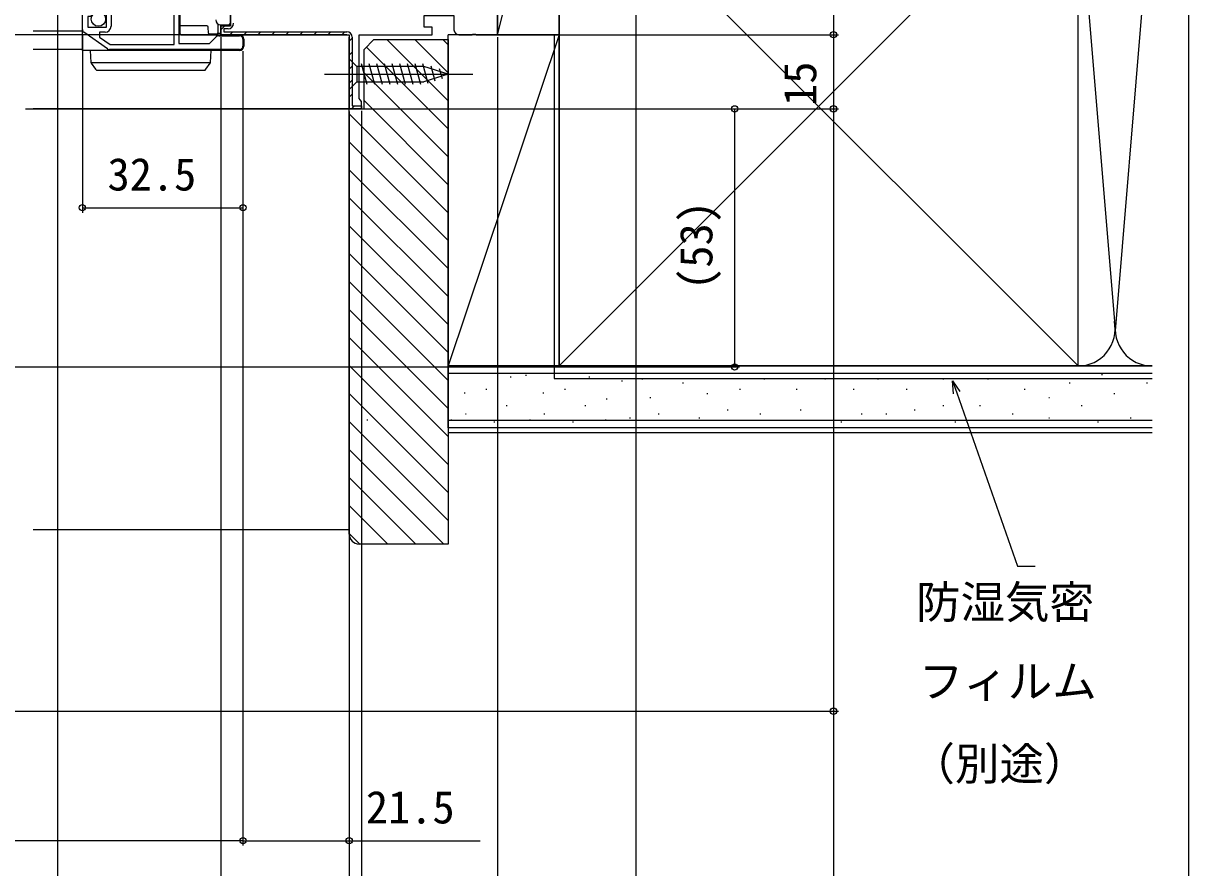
# Model space of a CAD drawing. Units: millimetres, scale not verified. Extents: x -526 to 524, y -783 to 779.
# Drawn here: x 288.4 to 524.2, y -614.2 to -443.4 of the extents above; entities that cross this region are included whole.
import ezdxf
from ezdxf.enums import TextEntityAlignment as Align

# ---------------------------------------------------------------- set-up
doc = ezdxf.new("R2010")
doc.units = ezdxf.units.MM
doc.header["$LTSCALE"] = 4
for name, color, linetype in [('0-3_YKK_11', 7, 'Continuous'), ('0-4_YKK_12', 2, 'Continuous'), ('0-5_YKK_13', 4, 'Continuous'), ('0-7_YKK_D', 6, 'Continuous'), ('0-8_YKK_ZWAK', 7, 'Continuous'), ('0-9_YSS_K', 3, 'Continuous'), ('0-A_YSS_KE', 3, 'Continuous')]:
    doc.layers.add(name, color=color, linetype=linetype)
doc.styles.add('ＭＳ ゴシック', font='')
doc.styles.get('ＭＳ ゴシック').set_extended_font_data('MS Gothic')

msp = doc.modelspace()

# ---------------------------------------------------------------- linework, layer by layer
at = {"layer": '0-3_YKK_11'}
for p, q in [((305.438, -448.602), (300.618, -445.237)), ((328.319, -444.756), (329.147, -443.928)), ((330.175, -445.728), (330.775, -445.128)), ((333.004, -445.728), (333.604, -445.128)), ((335.832, -445.728), (336.432, -445.128)), ((338.661, -445.728), (339.261, -445.128)), ((341.489, -445.728), (342.089, -445.128)), ((344.318, -445.728), (344.918, -445.128)), ((347.146, -445.728), (347.746, -445.128)), ((349.974, -445.728), (350.574, -445.128)), ((352.803, -445.728), (353.403, -445.128)), ((327.909, -445.928), (332.119, -445.928)), ((332.819, -446.628), (332.819, -448.028)), ((354.319, -447.04), (354.919, -446.44)), ((332.119, -448.728), (305.839, -448.728)), ((354.319, -449.869), (354.919, -449.269)), ((354.319, -452.697), (354.919, -452.097)), ((354.319, -455.526), (354.919, -454.926)), ((354.319, -458.354), (354.919, -457.754)), ((354.775, -460.726), (355.373, -460.128))]:
    msp.add_line(p, q, dxfattribs=at)
for points in [[(376.519, -445.728), (379.16, -445.728), (379.344, -445.608), (379.894, -445.608), (380.077, -445.728), (384.319, -445.728), (384.319, -394.728), (409.419, -394.728), (409.919, -395.228), (410.419, -395.728), (412.319, -395.728), (412.319, -392.328), (384.319, -392.328)], [(333.619, -419.228), (330.319, -419.228), (330.319, -443.928), (328.319, -443.928), (328.319, -445.728), (354.319, -445.728), (354.319, -460.728), (356.819, -460.728), (356.819, -459.228), (356.569, -458.932), (356.319, -458.636), (356.319, -445.728), (371.119, -445.728), (371.119, -444.228), (369.519, -444.228), (369.519, -441.828), (375.519, -441.828), (375.519, -444.728)], [(353.819, -445.728), (328.319, -445.728), (328.319, -443.928), (330.319, -443.928), (330.319, -419.228), (333.619, -419.228)], [(302.418, -440.61), (302.167, -440.821), (301.848, -440.736), (301.577, -441.204), (302.155, -441.781), (302.052, -442.028), (301.419, -442.028), (301.419, -444.228), (305.219, -444.228), (305.219, -441.228), (305.519, -440.928), (305.672, -440.599), (305.219, -440.059), (305.219, -435.228), (306.545, -435.228), (306.719, -435.328), (306.892, -435.428), (318.145, -435.428), (318.319, -435.328), (318.492, -435.228), (319.819, -435.228), (319.819, -447.528), (326.019, -447.528), (327.414, -446.133)], [(305.933, -447.728), (318.919, -447.728), (318.919, -436.428), (306.119, -436.428), (306.119, -439.732), (306.361, -440.021)], [(300.319, -444.663), (300.319, -439.428), (301.123, -439.428)], [(306.226, -441.57), (306.119, -441.8), (306.119, -444.028)], [(304.919, -445.228), (303.819, -445.228), (303.819, -446.252), (305.933, -447.728)], [(329.819, -444.528), (328.919, -444.528), (328.919, -445.128), (353.819, -445.128)], [(354.919, -446.228), (354.919, -460.128), (356.819, -460.128), (356.819, -460.728), (354.319, -460.728), (354.319, -446.228)]]:
    msp.add_lwpolyline(points, dxfattribs=at)
for centre, radius, start, end in [((301.019, -444.663), 0.7, 180.00002, 235.08063), ((304.919, -444.028), 1.2, 270.00001, 359.99999), ((329.819, -443.428), 1.1, 270.00001, 359.99999), ((353.819, -446.228), 1.1, 0.00001, 89.99999), ((376.519, -444.728), 1, 180.00001, 269.99999), ((327.909, -446.628), 0.7, 89.99997, 134.99996), ((332.119, -446.628), 0.7, 0.00001, 89.99999), ((332.119, -448.028), 0.7, 270.00001, 359.99999), ((305.839, -448.028), 0.7, 235.08065, 270.00008)]:
    msp.add_arc(centre, radius, start, end, dxfattribs=at)
at = {"layer": '0-4_YKK_12'}
for p, q in [((300.319, -445.028), (290.395, -445.028)), ((300.319, -448.728), (290.395, -448.728)), ((354.819, -460.728), (290.395, -460.728))]:
    msp.add_line(p, q, dxfattribs=at)
at = {"layer": '0-5_YKK_13'}
for p, q in [((320.019, -435.728), (320.019, -444.228)), ((300.319, -444.228), (300.319, -439.428)), ((300.319, -445.328), (300.319, -444.228)), ((300.319, -448.768), (300.319, -445.328)), ((325.505, -443.928), (320.019, -443.928)), ((320.019, -444.228), (320.019, -445.428)), ((325.816, -445.43), (325.805, -444.225)), ((325.833, -445.528), (327.501, -445.528)), ((327.801, -445.23), (327.815, -443.592)), ((328.319, -443.728), (329.819, -443.728)), ((328.319, -445.727), (328.319, -445.428)), ((320.319, -445.728), (332.119, -445.728)), ((333.019, -446.628), (333.019, -448.028)), ((300.319, -448.928), (300.319, -448.768)), ((305.8, -448.928), (300.319, -448.928)), ((332.119, -448.928), (305.8, -448.928)), ((326.252, -451.431), (302.085, -451.431)), ((302.123, -451.501), (302.135, -451.518)), ((302.135, -451.518), (303.013, -452.722)), ((325.324, -452.722), (326.202, -451.518)), ((326.202, -451.518), (326.214, -451.501)), ((354.319, -450.628), (354.319, -456.828)), ((354.319, -450.628), (355.869, -452.178)), ((369.403, -452.178), (355.869, -452.178)), ((355.869, -452.178), (355.869, -455.278)), ((357.954, -455.828), (356.828, -451.628)), ((359.507, -455.828), (358.381, -451.628)), ((361.06, -455.828), (359.934, -451.628)), ((362.613, -455.828), (361.487, -451.628)), ((364.165, -455.828), (363.04, -451.628)), ((365.718, -455.828), (364.593, -451.628)), ((367.271, -455.828), (366.146, -451.628)), ((368.824, -455.828), (367.699, -451.628)), ((370.308, -455.569), (369.252, -451.628)), ((374.319, -453.728), (369.403, -452.178)), ((371.74, -455.118), (370.926, -452.082)), ((373.172, -454.666), (372.622, -452.616)), ((303.417, -452.928), (303.822, -452.928)), ((349.319, -453.728), (379.319, -453.728)), ((374.319, -453.728), (369.403, -455.278)), ((354.319, -456.828), (355.869, -455.278)), ((355.869, -455.278), (369.403, -455.278))]:
    msp.add_line(p, q, dxfattribs=at)
for points in [[(327.751, -445.393), (328.319, -445.428), (328.319, -445.128), (328.319, -443.728)], [(326.271, -451.343), (326.419, -448.928), (325.42, -448.928), (302.917, -448.928), (301.919, -448.928), (302.066, -451.343)], [(303.822, -452.928), (324.516, -452.928), (324.92, -452.928)]]:
    msp.add_lwpolyline(points, dxfattribs=at)
msp.add_circle((303.569, -442.579), 1.45, dxfattribs=at)
for centre, radius, start, end in [((328.319, -442.728), 1, 180, 270), ((329.819, -443.228), 0.5, 270, 0), ((320.319, -445.428), 0.3, 180, 270), ((325.505, -444.228), 0.3, 0.5, 90), ((325.505, -444.228), 0.3, 0.5, 90), ((326.116, -445.428), 0.3, 180.5, 270), ((327.501, -445.228), 0.3, 270, 359.5), ((332.119, -446.628), 0.9, 0, 90), ((332.119, -448.028), 0.9, 270, 0), ((302.366, -451.325), 0.3, 183.5, 216.09486), ((303.417, -452.428), 0.5, 216.09486, 270), ((324.92, -452.428), 0.5, 270, 323.90514), ((325.971, -451.325), 0.3, 323.90514, 356.5)]:
    msp.add_arc(centre, radius, start, end, dxfattribs=at)
at = {"layer": '0-7_YKK_D'}
for p, q in [((412.319, -395.713), (412.319, -729.729)), ((452.319, -395.728), (452.319, -445.728)), ((295.319, -415.228), (295.319, -649.729)), ((300.319, -445.663), (300.319, -481.728)), ((327.819, -445.728), (264.919, -445.728)), ((328.319, -446.228), (328.319, -649.729)), ((328.319, -446.228), (328.319, -629.729)), ((328.319, -446.278), (328.319, -649.729)), ((384.319, -446.228), (384.319, -729.729)), ((384.319, -446.228), (384.319, -709.729)), ((384.319, -446.228), (384.319, -669.729)), ((384.819, -445.728), (453.319, -445.728)), ((384.819, -445.728), (453.319, -445.728)), ((452.319, -445.728), (452.319, -460.728)), ((332.819, -449.028), (332.819, -609.729)), ((332.819, -449.028), (332.819, -609.729)), ((332.819, -449.028), (332.819, -481.728)), ((288.819, -460.728), (433.319, -460.728)), ((354.319, -461.228), (354.319, -709.729)), ((354.319, -461.228), (354.319, -709.729)), ((354.319, -461.228), (354.319, -649.729)), ((354.319, -461.228), (354.319, -649.729)), ((354.319, -461.228), (354.319, -609.729)), ((356.819, -461.128), (356.819, -649.729)), ((357.319, -460.728), (453.319, -460.728)), ((384.319, -460.596), (384.319, -729.729)), ((389.572, -460.728), (453.319, -460.728)), ((432.319, -460.728), (432.319, -512.925)), ((300.319, -480.728), (332.819, -480.728)), ((280.254, -512.925), (433.319, -512.925)), ((257.304, -582.54), (453.319, -582.54)), ((332.819, -608.729), (105.819, -608.729))]:
    msp.add_line(p, q, dxfattribs=at)
for points in [[(452.319, -460.728), (452.319, -582.54), (452.319, -720.227)], [(476.627, -518.359), (476.43, -515.726), (477.917, -517.907)], [(476.43, -515.726), (477.272, -518.133), (489.552, -553.233), (493.102, -553.233)], [(332.819, -608.729), (354.319, -608.729), (380.835, -608.729)]]:
    msp.add_lwpolyline(points, dxfattribs=at)
for centre in [(452.319, -445.728), (452.319, -445.728), (432.319, -460.728), (452.319, -460.728), (452.319, -460.728), (300.319, -480.728), (332.819, -480.728), (432.319, -512.925), (452.319, -582.54), (332.819, -608.729), (332.819, -608.729), (354.319, -608.729)]:
    msp.add_circle(centre, 0.637, dxfattribs=at)
at = {"layer": '0-8_YKK_ZWAK'}
msp.add_lwpolyline([(-525.8, -782.9), (524.2, -782.9), (524.2, 747.1)], dxfattribs=at)
at = {"layer": '0-9_YSS_K'}
for p, q in [((384.319, -445.728), (396.819, -395.728)), ((396.819, -512.728), (501.819, -407.728)), ((396.819, -407.728), (501.819, -512.728)), ((501.825, -414.922), (509.161, -503.696)), ((516.661, -416.759), (509.319, -505.609)), ((361.95, -446.729), (374.319, -459.098)), ((367.606, -446.729), (374.319, -453.441)), ((373.263, -446.729), (374.319, -447.784)), ((396.819, -445.728), (374.319, -445.728)), ((374.319, -512.728), (374.319, -445.728)), ((396.819, -445.728), (374.319, -512.728)), ((396.819, -512.728), (396.819, -445.728)), ((357.806, -448.242), (374.319, -464.755)), ((357.319, -453.412), (374.319, -470.412)), ((357.319, -459.068), (374.319, -476.068)), ((354.319, -461.725), (374.319, -481.725)), ((354.319, -467.382), (374.319, -487.382)), ((354.319, -473.039), (374.319, -493.039)), ((354.319, -478.696), (374.319, -498.696)), ((354.319, -484.353), (374.319, -504.353)), ((354.319, -490.009), (374.319, -510.009)), ((354.319, -495.666), (374.319, -515.666)), ((354.319, -501.323), (374.319, -521.323)), ((354.319, -506.98), (374.319, -526.98)), ((354.319, -512.637), (374.319, -532.637)), ((396.819, -512.728), (374.319, -512.728)), ((501.819, -512.728), (516.819, -512.728)), ((516.819, -514.228), (374.319, -514.228)), ((386.884, -514.947), (387.084, -514.947)), ((390.002, -514.557), (390.202, -514.557)), ((402.8, -514.947), (403, -514.947)), ((409.426, -515.727), (409.626, -515.727)), ((413.517, -515.294), (413.717, -515.294)), ((421.759, -516.118), (421.959, -516.118)), ((438.242, -515.294), (438.442, -515.294)), ((450.536, -515.294), (450.736, -515.294)), ((461.25, -515.294), (461.45, -515.294)), ((474.437, -515.294), (474.637, -515.294)), ((483.502, -515.294), (483.702, -515.294)), ((499.986, -516.118), (500.186, -516.118)), ((506.579, -514.469), (506.779, -514.469)), ((515.645, -516.118), (515.845, -516.118)), ((354.319, -518.294), (374.319, -538.294)), ((377.594, -518.176), (377.794, -518.176)), ((381.942, -517.442), (382.142, -517.442)), ((393.51, -518.176), (393.71, -518.176)), ((397.858, -517.442), (398.058, -517.442)), ((426.704, -518.266), (426.904, -518.266)), ((433.297, -517.442), (433.497, -517.442)), ((444.767, -517.442), (444.967, -517.442)), ((456.305, -517.442), (456.505, -517.442)), ((467.019, -517.442), (467.219, -517.442)), ((490.92, -517.442), (491.12, -517.442)), ((509.051, -518.266), (509.251, -518.266)), ((386.063, -520.738), (386.263, -520.738)), ((401.979, -520.738), (402.179, -520.738)), ((406.308, -519.345), (406.508, -519.345)), ((415.166, -519.09), (415.366, -519.09)), ((474.437, -520.738), (474.637, -520.738)), ((481.854, -520.738), (482.054, -520.738)), ((495.865, -519.09), (496.065, -519.09)), ((502.458, -520.738), (502.658, -520.738)), ((377.821, -522.387), (378.021, -522.387)), ((393.738, -522.387), (393.938, -522.387)), ((411.045, -523.211), (411.245, -523.211)), ((416.814, -522.387), (417.014, -522.387)), ((425.056, -523.211), (425.256, -523.211)), ((430.825, -521.563), (431.025, -521.563)), ((437.418, -522.387), (437.618, -522.387)), ((445.591, -521.563), (445.791, -521.563)), ((457.953, -522.387), (458.153, -522.387)), ((462.898, -522.387), (463.098, -522.387)), ((468.667, -521.563), (468.867, -521.563)), ((488.447, -522.387), (488.647, -522.387)), ((495.865, -523.211), (496.065, -523.211)), ((512.348, -523.211), (512.548, -523.211)), ((354.319, -523.951), (374.319, -543.951)), ((357.902, -523.633), (358.102, -523.633)), ((516.819, -523.728), (374.319, -523.728)), ((374.866, -523.633), (375.066, -523.633)), ((383.59, -524.035), (383.79, -524.035)), ((390.782, -523.633), (390.982, -523.633)), ((399.507, -524.035), (399.707, -524.035)), ((406.118, -523.633), (406.318, -523.633)), ((453.833, -524.035), (454.033, -524.035)), ((476.909, -524.035), (477.109, -524.035)), ((505.755, -524.035), (505.955, -524.035)), ((516.819, -526.228), (374.319, -526.228)), ((354.319, -529.607), (373.44, -548.729)), ((354.319, -535.264), (367.783, -548.729)), ((354.319, -540.921), (362.126, -548.729)), ((290.395, -545.829), (354.319, -545.829)), ((354.319, -546.578), (356.469, -548.729))]:
    msp.add_line(p, q, dxfattribs=at)
msp.add_lwpolyline([(396.819, -445.728), (396.819, -395.728), (384.319, -395.728), (384.319, -445.728)], close=True, dxfattribs=at)
for centre, start, end in [((501.819, -505.228), 270, 11.78353), ((516.819, -505.228), 168.21646, 270.08929)]:
    msp.add_arc(centre, 7.5, start, end, dxfattribs=at)
at = {"layer": '0-A_YSS_KE'}
for p, q in [((501.819, -512.728), (501.819, -415.228)), ((395.819, -445.728), (395.819, -515.228)), ((374.319, -525.228), (374.319, -512.728)), ((516.83, -512.728), (374.319, -512.728)), ((395.819, -515.228), (516.819, -515.228)), ((516.819, -525.228), (374.319, -525.228))]:
    msp.add_line(p, q, dxfattribs=at)
for points in [[(501.819, -407.728), (396.819, -407.728), (396.819, -512.728), (501.819, -512.728)], [(354.319, -546.729), (354.319, -460.729), (357.319, -460.729), (357.319, -448.729), (359.319, -446.729), (374.319, -446.729)], [(374.319, -446.729), (374.319, -548.729), (356.319, -548.729)]]:
    msp.add_lwpolyline(points, dxfattribs=at)
msp.add_arc((356.319, -546.729), 2, 180.00001, 269.99999, dxfattribs=at)

# ---------------------------------------------------------------- texts
at = {"layer": '0-7_YKK_D', "style": 'ＭＳ ゴシック'}
for s, p in [('15', (450.819, -460.131)), ('(53)', (429.796, -497.335))]:
    msp.add_text(s, height=6.598, rotation=90, dxfattribs=at).set_placement(p, align=Align.BOTTOM_LEFT)
for s, p in [('32.5', (305.421, -479.228)), ('防湿気密', (469.025, -565.745)), ('フィルム', (469.588, -581.767)), ('（別途）', (467.9, -598.455)), ('21.5', (357.704, -607.229))]:
    msp.add_text(s, height=6.598, dxfattribs=at).set_placement(p, align=Align.BOTTOM_LEFT)

doc.saveas('drawing.dxf')
